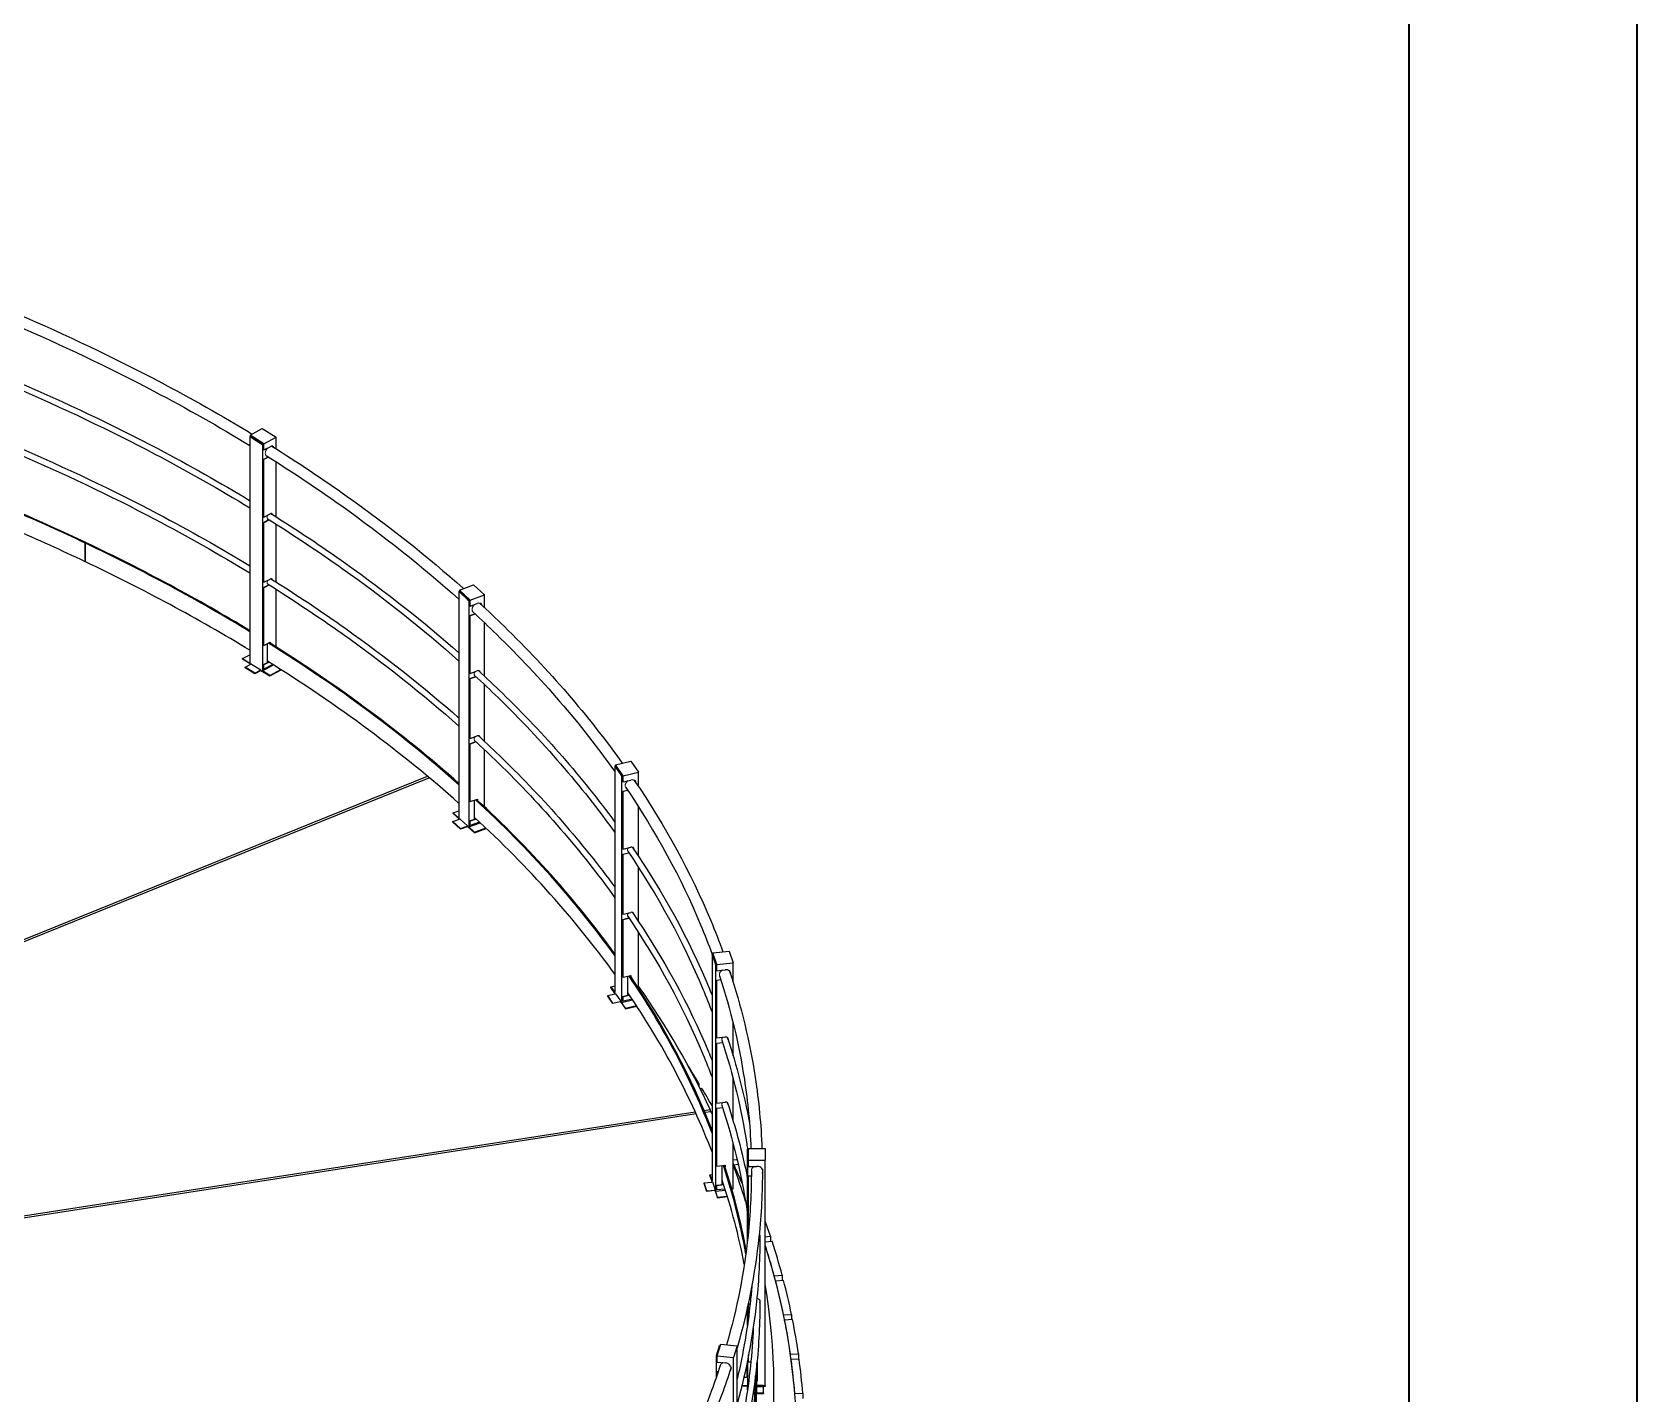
# Model space of a CAD drawing. Header units: millimetres. Extents: x 0 to 89100, y 0 to 63000.
# Drawn here: x 83818 to 89100, y 50511 to 54992 of the extents above; entities that cross this region are included whole.
import ezdxf

# ---------------------------------------------------------------- set-up
doc = ezdxf.new("R2010")
doc.units = ezdxf.units.MM
doc.header["$LTSCALE"] = 150
doc.layers.get('0').update_dxf_attribs({"lineweight": 18})
for name, color, linetype, lineweight in [('Border', 7, 'Continuous', 35), ('Visible', 7, 'Continuous', 25), ('Visible Narrow', 7, 'Continuous', 18)]:
    doc.layers.add(name, color=color, linetype=linetype, lineweight=lineweight)

# ---------------------------------------------------------------- blocks, each defined once
blk = doc.blocks.new('Borders Bigadan Border')
at = {"layer": 'Border'}
for p, q in [((594, 420), (594, 0)), ((589, 5), (589, 415))]:
    blk.add_line(p, q, dxfattribs=at)

msp = doc.modelspace()

# ---------------------------------------------------------------- linework, layer by layer
at = {"layer": 'Visible'}
for p, q in [((84534.99, 53665.65), (84575.04, 53687.2)), ((84575.04, 53687.2), (84621.06, 53658.68)), ((84537.54, 53662.23), (84534.8, 53660.75)), ((84534.8, 53660.75), (84534.8, 52915.49)), ((84539.4, 53657.9), (84534.8, 53660.75)), ((84581, 53637.14), (84534.99, 53665.65)), ((84534.99, 53665.65), (84534.99, 53660.85)), ((84536.52, 53662.86), (84536.52, 53661.68)), ((84579.47, 53636.25), (84536.52, 53662.86)), ((84539.08, 53661.28), (84537.98, 53660.69)), ((84541.05, 53658.79), (84537.98, 53660.69)), ((84539.4, 53657.9), (84571.1, 53638.26)), ((84572.75, 53639.14), (84541.05, 53658.79)), ((84554.75, 53650.29), (84555.46, 53651.13)), ((84571.1, 53638.26), (84575.7, 53635.41)), ((84572.75, 53639.14), (84575.81, 53637.24)), ((84578.44, 53636.88), (84575.7, 53635.41)), ((84575.7, 53635.41), (84575.7, 52890.15)), ((84576.91, 53637.83), (84575.81, 53637.24)), ((84579.47, 53617.88), (84579.47, 53636.25)), ((84579.47, 53617.88), (84581, 53616.93)), ((84581, 53637.14), (84621.06, 53658.68)), ((84581, 53616.93), (84581, 53637.14)), ((84581, 53616.93), (84601.03, 53627.7)), ((84621.06, 53620.51), (84621.06, 53658.68)), ((84579.47, 53586.03), (84594.75, 53594.26)), ((84581, 53585.08), (84579.47, 53586.03)), ((84579.47, 53396.81), (84579.47, 53586.03)), ((84596.27, 53593.3), (84581, 53585.08)), ((84581, 53395.86), (84581, 53585.08)), ((84621.06, 53396.69), (84621.06, 53577.64)), ((84581, 53395.86), (84601.03, 53406.64)), ((84579.47, 53396.81), (84581, 53395.86)), ((84579.47, 53378.44), (84597.1, 53387.93)), ((84581, 53377.49), (84579.47, 53378.44)), ((84579.47, 53182.48), (84579.47, 53378.44)), ((84598.62, 53386.97), (84581, 53377.49)), ((84581, 53181.53), (84581, 53377.49)), ((84621.06, 53182.36), (84621.06, 53372.82)), ((83992.4, 53310.54), (83994.78, 53312.21)), ((83992.4, 53249.31), (83992.4, 53310.54)), ((83993.14, 53310.19), (83995.52, 53311.86)), ((83993.14, 53248.95), (83993.14, 53310.19)), ((83994.78, 53312.21), (83994.78, 53311.34)), ((83993.14, 53249.83), (83992.4, 53249.31)), ((84579.47, 53182.48), (84581, 53181.53)), ((84579.47, 53164.11), (84597.1, 53173.6)), ((84581, 53163.16), (84579.47, 53164.11)), ((84579.47, 52974.89), (84579.47, 53164.11)), ((84581, 53181.53), (84601.03, 53192.31)), ((84598.62, 53172.64), (84581, 53163.16)), ((84581, 52973.94), (84581, 53163.16)), ((84621.06, 52968.64), (84621.06, 53158.49)), ((85226, 53152.24), (85222.83, 53151.08)), ((85222.83, 53151.08), (85222.83, 52405.82)), ((85226.44, 53147.79), (85222.83, 53151.08)), ((85223.99, 53155.9), (85270.26, 53172.8)), ((85260.08, 53122.97), (85223.99, 53155.9)), ((85223.99, 53155.9), (85223.99, 53151.51)), ((85225.2, 53152.97), (85225.2, 53151.94)), ((85258.88, 53122.23), (85225.2, 53152.97)), ((85227.2, 53151.14), (85225.93, 53150.68)), ((85228.34, 53148.48), (85225.93, 53150.68)), ((85226.44, 53147.79), (85251.3, 53125.1)), ((85253.2, 53125.79), (85228.34, 53148.48)), ((85270.26, 53172.8), (85306.35, 53139.87)), ((85251.3, 53125.1), (85254.91, 53121.81)), ((85253.2, 53125.79), (85255.6, 53123.6)), ((85258.08, 53122.96), (85254.91, 53121.81)), ((85254.91, 53121.81), (85254.91, 52376.55)), ((85256.87, 53124.06), (85255.6, 53123.6)), ((85258.88, 53103.86), (85258.88, 53122.23)), ((85258.88, 53103.86), (85260.08, 53102.76)), ((85260.08, 53122.97), (85306.35, 53139.87)), ((85260.08, 53102.76), (85260.08, 53122.97)), ((85260.08, 53102.76), (85283.21, 53111.21)), ((85306.35, 53098.43), (85306.35, 53139.87)), ((85258.88, 53072.02), (85275.16, 53077.96)), ((85260.08, 53070.92), (85258.88, 53072.02)), ((85258.88, 52882.79), (85258.88, 53072.02)), ((85276.35, 53076.86), (85260.08, 53070.92)), ((85260.08, 52881.7), (85260.08, 53070.92)), ((85268.4, 53084.16), (85268.4, 53084.21)), ((85306.35, 52873.13), (85306.35, 53048.74)), ((84581, 52973.94), (84601.3, 52984.86)), ((84599.77, 52982.04), (84599.77, 52984.03)), ((84601.3, 52984.86), (84601.3, 52981.08)), ((84510.77, 52930.38), (84534.8, 52943.31)), ((84510.77, 52930.38), (84534.8, 52915.49)), ((84510.77, 52928.55), (84510.77, 52930.38)), ((84579.47, 52974.89), (84581, 52973.94)), ((84592.16, 52918.6), (84592.16, 52979.94)), ((84537.81, 52911.79), (84510.77, 52928.55)), ((84519.1, 52901.73), (84537.75, 52911.76)), ((84550.8, 52882.09), (84519.1, 52901.73)), ((84519.1, 52899.89), (84519.1, 52901.73)), ((84550.8, 52880.25), (84519.1, 52899.89)), ((84539.4, 52912.65), (84537.75, 52911.76)), ((84539.4, 52912.65), (84571.1, 52893.01)), ((84550.8, 52882.09), (84569.45, 52892.12)), ((84569.45, 52890.28), (84550.8, 52880.25)), ((84550.8, 52880.25), (84550.8, 52882.09)), ((84569.45, 52892.12), (84571.1, 52893.01)), ((84569.45, 52890.28), (84571.1, 52891.17)), ((84571.1, 52891.17), (84571.1, 52893.01)), ((84571.1, 52891.17), (84571.1, 52891.16)), ((84571.1, 52891.16), (84599.73, 52873.42)), ((84575.7, 52890.15), (84612.2, 52909.79)), ((84599.73, 52875.26), (84575.7, 52890.15)), ((84579.47, 52910.59), (84596.42, 52919.71)), ((84581, 52909.64), (84579.47, 52910.59)), ((84579.47, 52896.5), (84579.47, 52910.59)), ((84579.47, 52896.5), (84581, 52895.55)), ((84597.94, 52918.75), (84581, 52909.64)), ((84610.02, 52911.16), (84581, 52895.55)), ((84581, 52895.55), (84581, 52909.64)), ((84592.16, 52920.38), (84593.87, 52921.3)), ((84595.4, 52920.34), (84592.16, 52918.6)), ((84599.73, 52875.26), (84635.92, 52894.73)), ((84599.73, 52873.42), (84637.48, 52893.73)), ((85258.88, 52882.79), (85260.08, 52881.7)), ((85260.08, 52881.7), (85283.21, 52890.15)), ((84599.73, 52873.42), (84599.73, 52875.26)), ((85258.88, 52864.42), (85278.41, 52871.56)), ((85260.08, 52863.32), (85258.88, 52864.42)), ((85258.88, 52668.46), (85258.88, 52864.42)), ((85279.6, 52870.46), (85260.08, 52863.32)), ((85260.08, 52667.37), (85260.08, 52863.32)), ((85306.35, 52658.8), (85306.35, 52845.45)), ((85258.88, 52668.46), (85260.08, 52667.37)), ((85260.08, 52667.37), (85283.21, 52675.81)), ((85258.88, 52650.09), (85278.41, 52657.23)), ((85260.08, 52648.99), (85258.88, 52650.09)), ((85258.88, 52460.87), (85258.88, 52650.09)), ((85279.6, 52656.12), (85260.08, 52648.99)), ((85260.08, 52459.77), (85260.08, 52648.99)), ((85306.35, 52443.09), (85306.35, 52631.12)), ((85739.2, 52577.53), (85735.71, 52576.73)), ((85735.71, 52576.73), (85735.71, 51831.47)), ((85738.21, 52573.11), (85735.71, 52576.73)), ((85737.82, 52581.38), (85788.7, 52593.05)), ((85762.73, 52545.16), (85737.82, 52581.38)), ((85737.82, 52581.38), (85737.82, 52577.21)), ((85738.21, 52573.11), (85755.37, 52548.16)), ((85740.03, 52576.32), (85738.64, 52576)), ((85740.3, 52573.59), (85738.64, 52576)), ((85738.65, 52578.34), (85738.65, 52577.4)), ((85761.9, 52544.53), (85738.65, 52578.34)), ((85757.46, 52548.64), (85740.3, 52573.59)), ((85788.7, 52593.05), (85813.61, 52556.83)), ((80408.94, 50639.71), (85118.65, 52543.68)), ((85125.48, 52537.99), (80415.82, 50634.03)), ((85755.37, 52548.16), (85757.86, 52544.54)), ((85757.46, 52548.64), (85759.12, 52546.22)), ((85761.34, 52545.34), (85757.86, 52544.54)), ((85757.86, 52544.54), (85757.86, 51799.28)), ((85760.51, 52546.54), (85759.12, 52546.22)), ((85761.9, 52526.16), (85761.9, 52544.53)), ((85761.9, 52526.16), (85762.73, 52524.95)), ((85762.73, 52545.16), (85813.61, 52556.83)), ((85762.73, 52524.95), (85762.73, 52545.16)), ((85762.73, 52524.95), (85788.17, 52530.79)), ((85813.61, 52509.33), (85813.61, 52556.83)), ((85258.88, 52460.87), (85260.08, 52459.77)), ((85260.08, 52459.77), (85283.53, 52468.34)), ((85273.92, 52403.09), (85273.92, 52464.83)), ((85282.33, 52465.47), (85282.33, 52467.9)), ((85283.53, 52468.34), (85283.53, 52464.35)), ((85761.9, 52494.32), (85777.65, 52497.93)), ((85762.73, 52493.11), (85761.9, 52494.32)), ((85761.9, 52305.09), (85761.9, 52494.32)), ((85778.46, 52496.72), (85762.73, 52493.11)), ((85762.73, 52303.89), (85762.73, 52493.11)), ((85202.99, 52393.97), (85224.54, 52401.84)), ((85203.98, 52423.02), (85222.83, 52429.9)), ((85203.98, 52423.02), (85222.83, 52405.82)), ((85203.98, 52421.18), (85203.98, 52423.02)), ((85225, 52402.01), (85203.98, 52421.18)), ((85226.44, 52402.54), (85224.54, 52401.84)), ((85226.44, 52402.54), (85251.3, 52379.85)), ((85258.88, 52396.57), (85278.46, 52403.72)), ((85279.65, 52402.62), (85260.08, 52395.47)), ((85273.92, 52404.63), (85276.47, 52405.56)), ((85277.66, 52404.45), (85273.92, 52403.09)), ((85813.61, 52280.49), (85813.61, 52443.08)), ((85227.85, 52371.28), (85202.99, 52393.97)), ((85202.99, 52392.13), (85202.99, 52393.97)), ((85227.85, 52369.45), (85202.99, 52392.13)), ((85227.85, 52371.28), (85249.4, 52379.15)), ((85249.4, 52377.32), (85227.85, 52369.45)), ((85227.85, 52369.45), (85227.85, 52371.28)), ((85249.4, 52379.15), (85251.3, 52379.85)), ((85249.4, 52377.32), (85251.3, 52378.01)), ((85251.3, 52378.01), (85251.3, 52379.85)), ((85251.3, 52378.01), (85251.3, 52378)), ((85251.3, 52378), (85273.75, 52357.51)), ((85254.91, 52376.55), (85292.82, 52390.39)), ((85273.75, 52359.35), (85254.91, 52376.55)), ((85260.08, 52395.47), (85258.88, 52396.57)), ((85258.88, 52382.48), (85258.88, 52396.57)), ((85258.88, 52382.48), (85260.08, 52381.39)), ((85260.08, 52381.39), (85260.08, 52395.47)), ((85290.54, 52392.51), (85260.08, 52381.39)), ((85273.75, 52359.35), (85311.29, 52373.06)), ((85273.75, 52357.51), (85312.69, 52371.73)), ((85273.75, 52357.51), (85273.75, 52359.35)), ((85761.9, 52305.09), (85762.73, 52303.89)), ((85762.73, 52303.89), (85788.17, 52309.72)), ((85761.9, 52286.72), (85782.1, 52291.35)), ((85762.73, 52285.51), (85761.9, 52286.72)), ((85761.9, 52090.76), (85761.9, 52286.72)), ((85782.91, 52290.14), (85762.73, 52285.51)), ((85762.73, 52089.56), (85762.73, 52285.51)), ((85813.61, 52066.16), (85813.61, 52243.6)), ((85761.9, 52090.76), (85762.73, 52089.56)), ((85762.73, 52089.56), (85788.17, 52095.39)), ((85761.9, 52072.39), (85782.1, 52077.02)), ((85762.73, 52071.18), (85761.9, 52072.39)), ((85761.9, 51883.17), (85761.9, 52072.39)), ((85782.91, 52075.81), (85762.73, 52071.18)), ((85762.73, 51881.96), (85762.73, 52071.18)), ((85813.61, 51845.71), (85813.61, 52029.27)), ((86059.44, 51957.94), (86055.76, 51957.52)), ((86055.76, 51957.52), (86055.76, 51212.27)), ((86057.04, 51953.7), (86055.76, 51957.52)), ((86057.04, 51953.7), (86065.92, 51927.35)), ((86059.87, 51956.66), (86058.39, 51956.5)), ((86059.25, 51953.95), (86058.39, 51956.5)), ((86058.72, 51961.9), (86112.47, 51967.93)), ((86071.6, 51923.64), (86058.72, 51961.9)), ((86058.72, 51961.9), (86058.72, 51957.86)), ((86059.15, 51958.79), (86059.15, 51957.91)), ((86071.17, 51923.08), (86059.15, 51958.79)), ((86068.13, 51927.59), (86059.25, 51953.95)), ((86065.92, 51927.35), (86067.21, 51923.52)), ((86068.13, 51927.59), (86068.99, 51925.04)), ((86070.46, 51925.21), (86068.99, 51925.04)), ((86071.6, 51923.64), (86125.35, 51929.68)), ((86112.47, 51967.93), (86125.35, 51929.68)), ((86125.35, 51865.57), (86125.35, 51929.68)), ((85761.9, 51883.17), (85762.73, 51881.96)), ((85762.73, 51881.96), (85788.52, 51887.87)), ((85778.77, 51823.67), (85778.77, 51885.64)), ((85787.44, 51885.07), (85787.44, 51887.63)), ((85787.69, 51884.7), (85787.69, 51887.68)), ((85788.52, 51887.87), (85788.52, 51883.47)), ((86070.89, 51923.93), (86067.21, 51923.52)), ((86067.21, 51923.52), (86067.21, 51178.26)), ((86071.17, 51904.71), (86071.17, 51923.08)), ((86071.17, 51904.71), (86071.6, 51903.44)), ((86071.17, 51872.87), (86084.57, 51874.37)), ((86071.6, 51871.59), (86071.17, 51872.87)), ((86071.17, 51683.65), (86071.17, 51872.87)), ((86071.6, 51903.44), (86071.6, 51923.64)), ((86071.6, 51903.44), (86098.47, 51906.45)), ((86084.98, 51873.09), (86071.6, 51871.59)), ((85712.41, 51821.95), (85736.11, 51827.38)), ((85729.58, 51796.99), (85712.41, 51821.95)), ((85712.41, 51820.11), (85712.41, 51821.95)), ((85729.58, 51795.16), (85712.41, 51820.11)), ((85722.7, 51850.39), (85735.71, 51853.37)), ((85722.7, 51850.39), (85735.71, 51831.47)), ((85722.7, 51848.55), (85722.7, 51850.39)), ((85737.11, 51827.61), (85722.7, 51848.55)), ((85738.21, 51827.86), (85736.11, 51827.38)), ((85738.21, 51827.86), (85755.37, 51802.91)), ((85761.9, 51818.87), (85783.43, 51823.81)), ((85784.25, 51822.6), (85762.73, 51817.66)), ((85778.77, 51825.07), (85782.06, 51825.82)), ((85782.88, 51824.61), (85778.77, 51823.67)), ((86071.6, 51682.37), (86071.6, 51871.59)), ((85729.58, 51796.99), (85753.28, 51802.43)), ((85753.28, 51800.59), (85729.58, 51795.16)), ((85729.58, 51795.16), (85729.58, 51796.99)), ((85753.28, 51802.43), (85755.37, 51802.91)), ((85753.28, 51800.59), (85755.37, 51801.07)), ((85755.37, 51801.07), (85755.37, 51802.91)), ((85755.37, 51801.07), (85755.37, 51801.06)), ((85755.37, 51801.06), (85770.87, 51778.53)), ((85757.86, 51799.28), (85794.31, 51807.64)), ((85770.87, 51780.36), (85757.86, 51799.28)), ((85762.73, 51817.66), (85761.9, 51818.87)), ((85761.9, 51804.78), (85761.9, 51818.87)), ((85761.9, 51804.78), (85762.73, 51803.58)), ((85762.73, 51803.58), (85762.73, 51817.66)), ((85792.46, 51810.39), (85762.73, 51803.58)), ((85770.87, 51780.36), (85806.89, 51788.62)), ((85770.87, 51778.53), (85807.93, 51787.03)), ((85770.87, 51778.53), (85770.87, 51780.36)), ((86125.35, 51623.68), (86125.35, 51730.65)), ((86071.17, 51683.65), (86071.6, 51682.37)), ((86071.17, 51665.27), (86090.62, 51667.46)), ((86071.6, 51664), (86071.17, 51665.27)), ((86071.17, 51469.31), (86071.17, 51665.27)), ((86071.6, 51682.37), (86098.47, 51685.39)), ((86091.03, 51666.18), (86071.6, 51664)), ((86071.6, 51468.04), (86071.6, 51664)), ((86107.72, 51680.09), (86107.72, 51682.26)), ((86007.9, 51531.84), (86012.76, 51532.81)), ((86012.76, 51532.81), (86012.76, 51522.33)), ((86022.59, 51516.45), (86016.36, 51515.2)), ((86125.35, 51409.35), (86125.35, 51548.87)), ((86071.17, 51469.31), (86071.6, 51468.04)), ((86071.17, 51450.94), (86090.62, 51453.13)), ((86071.6, 51449.67), (86071.17, 51450.94)), ((86071.17, 51261.72), (86071.17, 51450.94)), ((86071.6, 51468.04), (86098.47, 51471.06)), ((86091.03, 51451.85), (86071.6, 51449.67)), ((86071.6, 51260.45), (86071.6, 51449.67)), ((86107.72, 51465.76), (86107.72, 51467.93)), ((80458.36, 50581.36), (86000.64, 51438.75)), ((86003.67, 51432.05), (80461.47, 50574.67)), ((86029.45, 51443.21), (86049.74, 51446.35)), ((86052.85, 51439.66), (86032.29, 51436.48)), ((86049.74, 51446.35), (86049.74, 51439.18)), ((86125.35, 51188.09), (86125.35, 51334.54)), ((86175.66, 51314.84), (86171.91, 51314.82)), ((86171.91, 51314.82), (86171.91, 51011.86)), ((86171.95, 51310.93), (86171.91, 51314.82)), ((86171.95, 51310.93), (86172.23, 51284.08)), ((86175.68, 51313.54), (86174.18, 51313.53)), ((86174.2, 51310.94), (86174.18, 51313.53)), ((86174.48, 51284.09), (86174.2, 51310.94)), ((86175.64, 51318.84), (86230.39, 51319.03)), ((86176.04, 51279.87), (86175.64, 51318.84)), ((86175.64, 51318.84), (86175.64, 51314.84)), ((86175.65, 51315.7), (86175.65, 51314.84)), ((86176.03, 51279.33), (86175.65, 51315.7)), ((86230.39, 51319.03), (86230.79, 51280.06)), ((86071.17, 51261.72), (86071.6, 51260.45)), ((86071.6, 51260.45), (86098.84, 51263.5)), ((86089.29, 51200.34), (86089.29, 51262.43)), ((86098.41, 51259.12), (86098.41, 51263.45)), ((86098.84, 51263.5), (86098.84, 51257.81)), ((86125.35, 51280.71), (86138.25, 51282.7)), ((86142.25, 51265.39), (86128.49, 51263.27)), ((86172.23, 51284.08), (86172.27, 51280.18)), ((86176.02, 51280.2), (86172.27, 51280.18)), ((86172.27, 51280.18), (86172.27, 51014.99)), ((86174.48, 51284.09), (86174.51, 51281.49)), ((86176.01, 51281.5), (86174.51, 51281.49)), ((86176.03, 51260.96), (86176.03, 51279.33)), ((86176.03, 51260.96), (86176.04, 51259.66)), ((86176.04, 51279.87), (86230.79, 51280.06)), ((86176.04, 51259.66), (86176.04, 51279.87)), ((86176.04, 51259.66), (86203.42, 51259.76)), ((86230.79, 50538.47), (86230.79, 51280.06)), ((86029.8, 51205.39), (86054.84, 51208.2)), ((86038.68, 51179.04), (86029.8, 51205.39)), ((86029.8, 51203.55), (86029.8, 51205.39)), ((86038.68, 51177.2), (86029.8, 51203.55)), ((86049.03, 51232.24), (86055.76, 51233)), ((86049.03, 51232.24), (86055.76, 51212.27)), ((86049.03, 51230.41), (86049.03, 51232.24)), ((86056.45, 51208.38), (86049.03, 51230.41)), ((86057.04, 51208.45), (86054.84, 51208.2)), ((86057.04, 51208.45), (86065.92, 51182.09)), ((86071.17, 51197.42), (86093.92, 51199.97)), ((86071.6, 51196.15), (86071.17, 51197.42)), ((86071.17, 51183.34), (86071.17, 51197.42)), ((86094.33, 51198.7), (86071.6, 51196.15)), ((86071.6, 51182.06), (86071.6, 51196.15)), ((86089.29, 51212.87), (86089.64, 51212.91)), ((86089.29, 51201.66), (86093.22, 51202.1)), ((86093.64, 51200.82), (86089.29, 51200.34)), ((86120.42, 51187.54), (86125.35, 51188.09)), ((86121.85, 51184.32), (86120.75, 51187.58)), ((86121.85, 51187.7), (86121.85, 51184.32)), ((86124.06, 51187.95), (86124.06, 51184.57)), ((86176.03, 51229.12), (86185.17, 51229.15)), ((86176.04, 51227.82), (86176.03, 51229.12)), ((86176.03, 51050.82), (86176.03, 51229.12)), ((86185.16, 51227.85), (86176.04, 51227.82)), ((86176.04, 51050.96), (86176.04, 51227.82)), ((86038.68, 51179.04), (86063.71, 51181.85)), ((86063.71, 51180.01), (86038.68, 51177.2)), ((86038.68, 51177.2), (86038.68, 51179.04)), ((86063.71, 51181.85), (86065.92, 51182.09)), ((86063.71, 51180.01), (86065.92, 51180.26)), ((86065.92, 51180.26), (86065.92, 51182.09)), ((86065.92, 51180.26), (86065.92, 51180.25)), ((86065.92, 51180.25), (86073.93, 51156.45)), ((86067.21, 51178.26), (86099.74, 51181.91)), ((86073.93, 51158.28), (86067.21, 51178.26)), ((86071.17, 51183.34), (86071.6, 51182.06)), ((86098.73, 51185.11), (86071.6, 51182.06)), ((86073.93, 51158.28), (86106.01, 51161.88)), ((86073.93, 51156.45), (86106.55, 51160.11)), ((86073.93, 51156.45), (86073.93, 51158.28)), ((86124.06, 51184.57), (86121.85, 51184.32)), ((86230.79, 51028.21), (86247.81, 51030.09)), ((86247.81, 51030.09), (86247.81, 51012.45)), ((86253.43, 51013.07), (86230.79, 51010.58)), ((86260.67, 50899.44), (86286.62, 50901.74)), ((86291.17, 50884.62), (86265.22, 50882.32)), ((86286.62, 50901.74), (86286.62, 50884.22)), ((86178.36, 50824.27), (86182.89, 50824.29)), ((86203.17, 50824.36), (86203.42, 50824.36)), ((86171.91, 50794.18), (86171.91, 50735.66)), ((86172.27, 50795.8), (86172.27, 50738.12)), ((86176.03, 50807.19), (86181.08, 50807.21)), ((86176.04, 50805.89), (86176.03, 50807.19)), ((86176.03, 50765.36), (86176.03, 50807.19)), ((86180.94, 50805.91), (86176.04, 50805.89)), ((86176.04, 50765.46), (86176.04, 50805.89)), ((86291.26, 50770.91), (86317.34, 50772.67)), ((86317.34, 50772.67), (86317.34, 50755.23)), ((86320.81, 50755.46), (86294.73, 50753.71)), ((86078.97, 50666.98), (86070.64, 50640.56)), ((86072.45, 50636.05), (86084.54, 50674.39)), ((86072.85, 50640.33), (86081.18, 50666.74)), ((86078.97, 50666.98), (86080.17, 50670.81)), ((86083.3, 50670.48), (86080.17, 50670.81)), ((86081.18, 50666.74), (86081.98, 50669.3)), ((86082.9, 50669.2), (86081.98, 50669.3)), ((86081.98, 50666.3), (86081.98, 50669.3)), ((86084.54, 50674.39), (86138.4, 50668.73)), ((86138.4, 50668.73), (86126.31, 50630.39)), ((86138.4, 49927.15), (86138.4, 50668.73)), ((86070.64, 50640.56), (86069.43, 50636.73)), ((86072.56, 50636.4), (86069.43, 50636.73)), ((86069.43, 50636.73), (86069.43, 50565.01)), ((86072.85, 50640.33), (86072.05, 50637.77)), ((86072.96, 50637.68), (86072.05, 50637.77)), ((86072.45, 50636.05), (86126.31, 50630.39)), ((86072.45, 50615.84), (86072.45, 50636.05)), ((86072.45, 50615.84), (86099.38, 50613.01)), ((86126.31, 49888.8), (86126.31, 50630.39)), ((86171.91, 50618.44), (86171.91, 50569.57)), ((86172.27, 50620.21), (86172.27, 50534.93)), ((86176.03, 50617.97), (86176.03, 50639.23)), ((86176.03, 50617.97), (86176.04, 50616.67)), ((86176.04, 50616.67), (86176.04, 50639.3)), ((86176.04, 50616.67), (86183.56, 50616.7)), ((86202.95, 50551.05), (86202.95, 50607.81)), ((86203.39, 50591.44), (86203.39, 50612.18)), ((86203.4, 50612.32), (86203.4, 50590.14)), ((86203.78, 50553.77), (86203.78, 50616.14)), ((86203.79, 50616.28), (86203.79, 50552.47)), ((86313.75, 50641.83), (86339.91, 50643.03)), ((86342.3, 50625.77), (86316.13, 50624.56)), ((86339.91, 50643.03), (86339.91, 50625.66)), ((86072.45, 50584), (86072.85, 50585.27)), ((86072.45, 50573.81), (86072.45, 50584)), ((86075.77, 50583.65), (86072.45, 50584)), ((86072.85, 50585.27), (86076.2, 50584.92)), ((86160.47, 50565.64), (86169.7, 50565.67)), ((86171.95, 50565.68), (86169.7, 50565.67)), ((86171.7, 50589.92), (86171.91, 50589.92)), ((86171.7, 50589.92), (86171.91, 50569.57)), ((86171.7, 50588.08), (86171.7, 50589.92)), ((86171.93, 50565.68), (86171.7, 50588.08)), ((86171.95, 50565.68), (86172.23, 50538.83)), ((86176.03, 50553.67), (86176.37, 50553.67)), ((86176.04, 50552.37), (86176.03, 50553.67)), ((86176.03, 50551.03), (86176.03, 50553.67)), ((86176.21, 50552.37), (86176.04, 50552.37)), ((86176.04, 50551.13), (86176.04, 50552.37)), ((86198.31, 50552.45), (86196.56, 50552.44)), ((86196.73, 50553.74), (86198.35, 50553.75)), ((86198.37, 50554.61), (86196.84, 50554.61)), ((86197, 50555.91), (86198.41, 50555.91)), ((86198.33, 50566.52), (86198.68, 50566.52)), ((86202.95, 50591.44), (86203.39, 50591.44)), ((86203.4, 50590.14), (86202.95, 50590.14)), ((86202.95, 50589.27), (86203.78, 50589.27)), ((86203.78, 50587.97), (86202.95, 50587.97)), ((86202.95, 50566.54), (86203.78, 50566.54)), ((86202.95, 50555.93), (86203.78, 50555.93)), ((86203.78, 50554.63), (86202.95, 50554.63)), ((86202.95, 50553.76), (86203.78, 50553.77)), ((86203.79, 50552.47), (86202.95, 50552.46)), ((86203.4, 50590.14), (86203.39, 50591.44)), ((86203.79, 50552.47), (86203.78, 50553.77)), ((86169.98, 50536.99), (86153.66, 50536.93)), ((86154.11, 50538.77), (86169.98, 50538.82)), ((86169.98, 50538.82), (86172.23, 50538.83)), ((86169.98, 50536.99), (86172.23, 50536.99)), ((86172.23, 50536.99), (86172.23, 50538.83)), ((86172.23, 50536.99), (86172.36, 50524.41)), ((86172.23, 50536.99), (86172.23, 50536.99)), ((86172.27, 50534.93), (86173.85, 50534.93)), ((86172.38, 50524.54), (86172.27, 50534.93)), ((86191.05, 50512.8), (86196.75, 50512.82)), ((86191.32, 50514.64), (86196.84, 50514.66)), ((86194.23, 50535), (86197.72, 50535.01)), ((86197.84, 50538.36), (86194.69, 50538.35)), ((86202.59, 50512.84), (86224.98, 50512.92)), ((86202.62, 50514.68), (86224.98, 50514.76)), ((86202.89, 50535.03), (86224.77, 50535.11)), ((86224.04, 50538.45), (86202.91, 50538.38)), ((86224.04, 50538.45), (86230.79, 50538.47)), ((86224.77, 50538.45), (86224.77, 50535.11)), ((86224.8, 50532.51), (86224.77, 50535.11)), ((86224.98, 50514.76), (86224.8, 50532.51)), ((86224.98, 50514.76), (86224.98, 50512.92)), ((86228.5, 50535.02), (86228.47, 50538.47)), ((86228.5, 50538.47), (86228.5, 50535.02)), ((86230.75, 50535.02), (86228.5, 50535.02)), ((86230.75, 50538.47), (86230.75, 50535.02)), ((86259.57, 50348.97), (86259.57, 50529.62)), ((86328.1, 50512.35), (86354.33, 50513.01)), ((86354.33, 50513.01), (86354.33, 50495.67))]:
    msp.add_line(p, q, dxfattribs=at)
for centre, major_axis, ratio, start_param, end_param in [((84599.57, 53613.95), (10.27, 16.58), 0.5973751, 1.4232422, 1.9015916), ((84601.03, 53611.78), (10.27, 16.58), 0.5973751, 5.8911637, 7.0868756), ((84599.5, 53612.73), (10.27, 16.58), 0.5973751, 5.8925497, 6.2056571), ((84599.57, 53613.95), (-10.27, -16.58), 0.5973751, 5.9889744, 6.4409783), ((84598.04, 53614.91), (-10.27, -16.58), 0.5973751, 0.0775282, 0.1605304), ((80147.07, 50612.29), (-6052.12, 0), 0.5773503, 4.0239046, 4.0726455), ((80147.07, 50612.29), (-6055.87, 0), 0.5773503, 4.0239046, 4.0726487), ((84601.03, 53397.45), (5.93, 9.56), 0.5973751, 5.8079688, 7.0868756), ((84599.5, 53398.4), (5.93, 9.56), 0.5973751, 5.8098839, 6.1485311), ((80147.07, 50551.05), (-6052.12, 0), 0.5773503, 4.0239046, 4.0732859), ((84599.57, 53399.62), (5.93, 9.56), 0.5973751, 1.6296653, 1.6828513), ((84599.57, 53399.62), (-5.93, -9.56), 0.5973751, 6.212328, 6.3485646), ((80147.07, 50612.29), (-6052.12, 0), 0.5773503, 3.9013706, 4.0237458), ((80147.07, 50612.29), (-6055.87, 0), 0.5773503, 3.9020222, 4.0237458), ((80147.07, 50551.05), (-6052.12, 0), 0.5773503, 3.9013706, 4.0237458), ((84601.03, 53183.12), (5.93, 9.56), 0.5973751, 5.8079688, 7.0868756), ((84599.5, 53184.07), (5.93, 9.56), 0.5973751, 5.8098839, 6.1485311), ((84599.57, 53185.29), (5.93, 9.56), 0.5973751, 1.6296653, 1.6828513), ((84599.57, 53185.29), (-5.93, -9.56), 0.5973751, 6.212328, 6.3485646), ((85251.6, 53125.76), (13.15, 14.4), 0.6900158, 1.4527229, 1.5143264), ((85282.48, 53097.58), (13.15, 14.4), 0.6900158, 1.4986088, 2.021326), ((85283.21, 53095.29), (13.15, 14.4), 0.6900158, 5.8887198, 7.2066101), ((85282.01, 53096.39), (13.15, 14.4), 0.6900158, 5.8903159, 6.2226318), ((85282.48, 53097.58), (-13.15, -14.4), 0.6900158, 6.1087089, 6.393763), ((85281.27, 53098.68), (-13.15, -14.4), 0.6900158, 0.0605535, 0.1147699), ((80147.07, 50612.29), (-6052.12, 0), 0.5773503, 3.7175467, 3.8867404), ((80147.07, 50612.29), (-6055.87, 0), 0.5773503, 3.7184995, 3.8867435), ((80147.07, 50551.05), (-6052.12, 0), 0.5773503, 3.7175467, 3.8875076), ((85282.48, 52883.25), (7.58, 8.31), 0.6900158, 1.6888422, 1.8025858), ((85283.21, 52880.96), (7.58, 8.31), 0.6900158, 5.8051419, 7.2066101), ((85282.01, 52882.06), (7.58, 8.31), 0.6900158, 5.8073226, 6.1780967), ((85282.48, 52668.92), (7.58, 8.31), 0.6900158, 1.6888422, 1.8025858), ((85283.21, 52666.63), (7.58, 8.31), 0.6900158, 5.8051419, 7.2066101), ((85282.01, 52667.73), (7.58, 8.31), 0.6900158, 5.8073226, 6.1780967), ((85766.87, 52548.18), (16.07, 11.05), 0.7588467, 1.8923655, 1.9651895), ((85788.18, 52517.2), (16.07, 11.05), 0.7588467, 1.637497, 2.1876269), ((85788.17, 52514.86), (16.07, 11.05), 0.7588467, 5.8857834, 7.372911), ((85787.34, 52516.07), (16.07, 11.05), 0.7588467, 5.8876237, 6.2336515), ((80147.07, 50612.29), (-6052.12, 0), 0.5773503, 3.5354967, 3.7008132), ((80147.07, 50612.29), (-6055.87, 0), 0.5773503, 3.5369839, 3.7008162), ((80147.07, 50551.05), (-6052.12, 0), 0.5773503, 3.5354967, 3.7018563), ((85788.18, 52302.87), (9.27, 6.38), 0.7588467, 1.8178989, 1.9688866), ((85788.17, 52300.53), (9.27, 6.38), 0.7588467, 5.8017922, 7.372911), ((85787.34, 52301.74), (9.27, 6.38), 0.7588467, 5.8042794, 6.197256), ((85788.18, 52088.53), (9.27, 6.38), 0.7588467, 1.8178989, 1.9688866), ((85788.17, 52086.2), (9.27, 6.38), 0.7588467, 5.8017922, 7.372911), ((85787.34, 52087.41), (9.27, 6.38), 0.7588467, 5.8042794, 6.197256), ((80147.07, 50529.62), (-6112.5, 0), 0.5773503, 3.5586204, 3.5589402), ((80147.07, 50612.29), (6052.12, 0), 0.5773503, 0.2181535, 0.3732678), ((80147.07, 50612.29), (6055.87, 0), 0.5773503, 0.2209295, 0.3732708), ((86099.23, 51892.82), (18.48, 6.22), 0.8014926, 1.8398414, 2.4051083), ((86098.47, 51890.53), (18.48, 6.22), 0.8014926, 5.8830307, 7.5903924), ((86098.05, 51891.81), (18.48, 6.22), 0.8014926, 5.8850914, 6.240127), ((80147.07, 50551.05), (6052.12, 0), 0.5773503, 0.2181535, 0.3749333), ((80147.07, 50529.62), (6112.5, 0), 0.5773503, 0.262781, 0.3843534), ((86099.23, 51678.49), (10.66, 3.59), 0.8014926, 2.0148667, 2.1863681), ((86098.47, 51676.2), (10.66, 3.59), 0.8014926, 5.7986971, 7.5903924), ((86098.05, 51677.48), (10.66, 3.59), 0.8014926, 5.8014587, 6.2085045), ((80147.07, 50348.97), (6213.75, 0), 0.5773503, 0.3362937, 0.3534456), ((80147.07, 50348.97), (6213.75, 0), 0.5773503, 0.3146513, 0.3314657), ((86099.23, 51464.16), (10.66, 3.59), 0.8014926, 2.0148667, 2.1863681), ((86098.47, 51461.87), (10.66, 3.59), 0.8014926, 5.7986971, 7.5903924), ((86098.05, 51463.15), (10.66, 3.59), 0.8014926, 5.8014587, 6.2085045), ((80147.07, 50529.62), (6112.5, 0), 0.5773503, 0.258965, 0.2608178), ((80147.07, 50348.97), (6213.75, 0), 0.5773503, 0.2738064, 0.2761813), ((80147.07, 50612.29), (6052.12, 0), 0.5773503, 0.1032523, 0.187287), ((80147.07, 50612.29), (6055.87, 0), 0.5773503, 0.1066333, 0.1872899), ((80147.07, 50348.97), (6187.5, 0), 0.5773503, 0.2410941, 0.2607946), ((80147.07, 50529.62), (6112.5, 0), 0.5773503, 0.175399, 0.2099543), ((80147.07, 50348.97), (6187.5, 0), 0.5773503, 0.2410941, 0.2588175), ((86204.9, 51246), (19.5, 0.2), 0.816482, 2.0899489, 2.6602455), ((86203.42, 51243.83), (19.5, 0.2), 0.816482, 5.8818175, 7.8455295), ((86203.4, 51245.13), (19.5, 0.2), 0.816482, 5.8839704, 6.2423772), ((80147.07, 50551.05), (6052.12, 0), 0.5773503, 0.110941, 0.1908679), ((80147.07, 50348.97), (6213.75, 0), 0.5773503, 0.2472147, 0.2480848), ((86203.42, 51029.5), (11.25, 0.12), 0.816482, 5.7973471, 7.1059397), ((86203.4, 51030.8), (11.25, 0.12), 0.816482, 5.8002231, 6.2124118), ((80147.07, 50348.97), (6213.75, 0), 0.5773503, 0.1910177, 0.2049384), ((80147.07, 50348.97), (-6187.5, 0), 0.5773503, 6.0985564, 9.6081897), ((80147.07, 50348.97), (6187.5, 0), 0.5773503, 0.154709, 0.1834118), ((80147.07, 50348.97), (6213.75, 0), 0.5773503, 0.1546987, 0.1861897), ((80147.07, 50529.62), (6112.5, 0), 0.5773503, 6.1969004, 6.3802667), ((80147.07, 50348.97), (6187.5, 0), 0.5773503, 0.11839, 0.1498605), ((80147.07, 50348.97), (6213.75, 0), 0.5773503, 0.1183797, 0.1498707), ((86203.42, 50815.17), (11.25, 0.12), 0.816482, 5.7973471, 7.8455295), ((86203.4, 50816.47), (11.25, 0.12), 0.816482, 5.8002231, 6.2124118), ((80147.07, 50348.97), (6187.5, 0), 0.5773503, 0.082071, 0.1135415), ((80147.07, 50348.97), (6213.75, 0), 0.5773503, 0.0820607, 0.1135517), ((86101.53, 50599.06), (-18.6, 5.86), 0.8032977, 5.4924503, 6.0583305), ((86099.38, 50597.09), (18.6, -5.86), 0.8032977, 5.8829886, 8.1020219), ((80147.07, 50612.29), (6055.87, 0), 0.5773503, 6.1740993, 6.281889), ((80147.07, 50348.97), (6187.5, 0), 0.5773503, 0.045752, 0.0772225), ((80147.07, 50348.97), (6213.75, 0), 0.5773503, 0.0457418, 0.0772327), ((86099.78, 50598.37), (18.6, -5.86), 0.8032977, 5.8850459, 6.2403983), ((80147.07, 50612.29), (6052.12, 0), 0.5773503, 6.1740993, 6.2710985), ((80147.07, 50551.05), (6055.87, 0), 0.5773503, 6.1740993, 6.2831853)]:
    msp.add_ellipse(centre, major_axis=major_axis, ratio=ratio, start_param=start_param, end_param=end_param, dxfattribs=at)
for points, knots in [([(83768.95, 54064.53), (83930.51, 53995.14), (84086.1, 53921.1), (84340.78, 53787.1), (84443.19, 53729.26), (84541.94, 53669.39)], [4.53860163, 4.53860163, 4.53860163, 4.53860163, 4.63808557, 4.63808557, 4.70878517, 4.70878517, 4.70878517, 4.70878517]), ([(83753.89, 54031.57), (83914.88, 53962.45), (84069.88, 53888.71), (84327.45, 53753.18), (84433.11, 53693.33), (84534.8, 53631.34)], [4.53844336, 4.53844336, 4.53844336, 4.53844336, 4.63808557, 4.63808557, 4.7115838, 4.7115838, 4.7115838, 4.7115838]), ([(83766.81, 53842.38), (83927.82, 53773.2), (84082.88, 53699.4), (84335.84, 53566.3), (84437.11, 53509.14), (84534.8, 53450.01)], [4.5388137, 4.5388137, 4.5388137, 4.5388137, 4.63808557, 4.63808557, 4.70807212, 4.70807212, 4.70807212, 4.70807212]), ([(83757.93, 53824.24), (83918.79, 53755.15), (84073.69, 53681.44), (84329.83, 53546.66), (84434.24, 53487.58), (84534.8, 53426.41)], [4.53862352, 4.53862352, 4.53862352, 4.53862352, 4.63808557, 4.63808557, 4.71057946, 4.71057946, 4.71057946, 4.71057946]), ([(83766.81, 53628.05), (83927.82, 53558.87), (84082.88, 53485.07), (84335.84, 53351.97), (84437.11, 53294.81), (84534.8, 53235.68)], [4.5388137, 4.5388137, 4.5388137, 4.5388137, 4.63808557, 4.63808557, 4.70807212, 4.70807212, 4.70807212, 4.70807212]), ([(84606.82, 53629.45), (84692.41, 53575.91), (84775.12, 53520.83), (84991.63, 53367.24), (85119.49, 53265.92), (85237.67, 53160.9)], [4.72439372, 4.72439372, 4.72439372, 4.72439372, 4.78669239, 4.78669239, 4.89366543, 4.89366543, 4.89366543, 4.89366543]), ([(83757.93, 53609.91), (83918.79, 53540.82), (84073.69, 53467.11), (84329.83, 53332.33), (84434.24, 53273.25), (84534.8, 53212.08)], [4.53862352, 4.53862352, 4.53862352, 4.53862352, 4.63808557, 4.63808557, 4.71057946, 4.71057946, 4.71057946, 4.71057946]), ([(84587.83, 53598.6), (84672.76, 53545.47), (84754.82, 53490.82), (84973.22, 53335.88), (85103.15, 53232.62), (85222.83, 53125.6)], [4.72444733, 4.72444733, 4.72444733, 4.72444733, 4.78669239, 4.78669239, 4.89647989, 4.89647989, 4.89647989, 4.89647989]), ([(84603.73, 53407.58), (84688.78, 53354.36), (84770.98, 53299.6), (84983.1, 53149.12), (85107.54, 53050.8), (85222.83, 52948.99)], [4.72467816, 4.72467816, 4.72467816, 4.72467816, 4.78669239, 4.78669239, 4.89079724, 4.89079724, 4.89079724, 4.89079724]), ([(84593.09, 53390.44), (84677.8, 53337.43), (84759.65, 53282.9), (84976.03, 53129.4), (85104.39, 53027.55), (85222.83, 52922.02)], [4.72469355, 4.72469355, 4.72469355, 4.72469355, 4.78669239, 4.78669239, 4.8948496, 4.8948496, 4.8948496, 4.8948496]), ([(84603.73, 53193.25), (84688.78, 53140.03), (84770.98, 53085.27), (84983.1, 52934.79), (85107.54, 52836.47), (85222.83, 52734.66)], [4.72467816, 4.72467816, 4.72467816, 4.72467816, 4.78669239, 4.78669239, 4.89079724, 4.89079724, 4.89079724, 4.89079724]), ([(84593.09, 53176.11), (84677.8, 53123.1), (84759.65, 53068.57), (84976.03, 52915.07), (85104.39, 52813.22), (85222.83, 52707.69)], [4.72469355, 4.72469355, 4.72469355, 4.72469355, 4.78669239, 4.78669239, 4.8948496, 4.8948496, 4.8948496, 4.8948496]), ([(85291.65, 53112.05), (85318.71, 53087.11), (85345.24, 53061.97), (85519.2, 52892.31), (85649.34, 52741.78), (85760.28, 52586.53)], [4.91016333, 4.91016333, 4.91016333, 4.91016333, 4.9352992, 4.9352992, 5.07851176, 5.07851176, 5.07851176, 5.07851176]), ([(85268.25, 53084.35), (85294.67, 53059.99), (85320.56, 53035.43), (85494.69, 52865.62), (85625.06, 52714.37), (85735.71, 52558.58)], [4.91052235, 4.91052235, 4.91052235, 4.91052235, 4.9352992, 4.9352992, 5.08065452, 5.08065452, 5.08065452, 5.08065452]), ([(85287.38, 52890.74), (85313.99, 52866.2), (85340.06, 52841.47), (85505.33, 52680.3), (85629.08, 52538.52), (85735.71, 52392.5)], [4.91052654, 4.91052654, 4.91052654, 4.91052654, 4.9352992, 4.9352992, 5.07080108, 5.07080108, 5.07080108, 5.07080108]), ([(85274.33, 52875.33), (85300.58, 52851.11), (85326.31, 52826.7), (85497.69, 52659.57), (85626.18, 52511.05), (85735.71, 52358.07)], [4.91072083, 4.91072083, 4.91072083, 4.91072083, 4.9352992, 4.9352992, 5.07780735, 5.07780735, 5.07780735, 5.07780735]), ([(85287.38, 52676.41), (85313.99, 52651.87), (85340.06, 52627.14), (85505.33, 52465.97), (85629.08, 52324.19), (85735.71, 52178.17)], [4.91052654, 4.91052654, 4.91052654, 4.91052654, 4.9352992, 4.9352992, 5.07080108, 5.07080108, 5.07080108, 5.07080108]), ([(85274.33, 52661), (85300.58, 52636.78), (85326.31, 52612.37), (85497.69, 52445.24), (85626.18, 52296.72), (85735.71, 52143.74)], [4.91072083, 4.91072083, 4.91072083, 4.91072083, 4.9352992, 4.9352992, 5.07780735, 5.07780735, 5.07780735, 5.07780735]), ([(85771.75, 52506.65), (85871.65, 52359.3), (85954.01, 52208.11), (86031.56, 52022.28), (86044.2, 51989.96), (86056.03, 51957.56)], [4.35285313, 4.35285313, 4.35285313, 4.35285313, 4.48947876, 4.48947876, 4.51812328, 4.51812328, 4.51812328, 4.51812328]), ([(85799.9, 52529.69), (85901.89, 52379.62), (85986.05, 52225.38), (86065.8, 52034.28), (86079.17, 51999.99), (86091.66, 51965.6)], [4.35202581, 4.35202581, 4.35202581, 4.35202581, 4.48947876, 4.48947876, 4.51939469, 4.51939469, 4.51939469, 4.51939469]), ([(85778.38, 52296.85), (85878.56, 52149.07), (85961.19, 51997.4), (86036.09, 51817.91), (86046.17, 51792.51), (86055.76, 51767.05)], [4.35284727, 4.35284727, 4.35284727, 4.35284727, 4.48947876, 4.48947876, 4.51193225, 4.51193225, 4.51193225, 4.51193225]), ([(85794.25, 52309.4), (85895.51, 52160.2), (85979.08, 52006.93), (86048.08, 51841.58), (86051.95, 51832.13), (86055.76, 51822.67)], [4.35246884, 4.35246884, 4.35246884, 4.35246884, 4.48947876, 4.48947876, 4.49777486, 4.49777486, 4.49777486, 4.49777486]), ([(85794.25, 52095.07), (85895.51, 51945.87), (85979.08, 51792.6), (86048.08, 51627.25), (86051.95, 51617.8), (86055.76, 51608.34)], [4.35246884, 4.35246884, 4.35246884, 4.35246884, 4.48947876, 4.48947876, 4.49777486, 4.49777486, 4.49777486, 4.49777486]), ([(85778.38, 52082.52), (85878.56, 51934.74), (85961.19, 51783.07), (86036.09, 51603.58), (86046.17, 51578.18), (86055.76, 51552.72)], [4.35284727, 4.35284727, 4.35284727, 4.35284727, 4.48947876, 4.48947876, 4.51193225, 4.51193225, 4.51193225, 4.51193225]), ([(86080.49, 51886.96), (86117.43, 51774.27), (86144.66, 51660.57), (86173.62, 51470.71), (86180.85, 51394.82), (86183.75, 51318.87)], [4.53888092, 4.53888092, 4.53888092, 4.53888092, 4.63808557, 4.63808557, 4.70385341, 4.70385341, 4.70385341, 4.70385341]), ([(86113.72, 51901.87), (86151.87, 51786.15), (86179.98, 51669.28), (86209.7, 51474.42), (86217.07, 51396.73), (86220, 51318.99)], [4.5378331, 4.5378331, 4.5378331, 4.5378331, 4.63808557, 4.63808557, 4.70421021, 4.70421021, 4.70421021, 4.70421021]), ([(86088.11, 51675.15), (86125.18, 51562.05), (86152.53, 51447.91), (86170.95, 51327.13), (86171.86, 51320.98), (86172.74, 51314.83)], [4.53887455, 4.53887455, 4.53887455, 4.53887455, 4.63808557, 4.63808557, 4.64340871, 4.64340871, 4.64340871, 4.64340871]), ([(86088.11, 51460.82), (86125.18, 51347.71), (86152.53, 51233.58), (86170.66, 51114.7), (86171.29, 51110.45), (86171.91, 51106.19)], [4.53887455, 4.53887455, 4.53887455, 4.53887455, 4.63808557, 4.63808557, 4.64176594, 4.64176594, 4.64176594, 4.64176594]), ([(86185.21, 51245.91), (86185.33, 51174.55), (86181.64, 51103.18), (86161.44, 50911.52), (86137.85, 50791.47), (86103.46, 50672.4)], [4.72490805, 4.72490805, 4.72490805, 4.72490805, 4.78669239, 4.78669239, 4.89112643, 4.89112643, 4.89112643, 4.89112643]), ([(86221.42, 51250.01), (86221.7, 51176.01), (86217.94, 51102), (86197.25, 50905.73), (86173.29, 50783.73), (86138.4, 50662.83)], [4.72376536, 4.72376536, 4.72376536, 4.72376536, 4.78669239, 4.78669239, 4.89098979, 4.89098979, 4.89098979, 4.89098979]), ([(86213.4, 51033.77), (86213.61, 50960.69), (86209.86, 50887.6), (86190.3, 50701.95), (86169, 50589.59), (86138.4, 50478.11)], [4.72430078, 4.72430078, 4.72430078, 4.72430078, 4.78669239, 4.78669239, 4.88309046, 4.88309046, 4.88309046, 4.88309046]), ([(86186.8, 50867.33), (86185.45, 50850.47), (86183.89, 50833.62), (86173.05, 50730.85), (86158.47, 50645.11), (86138.4, 50559.79)], [4.772139446, 4.772139446, 4.772139446, 4.772139446, 4.786692386, 4.786692386, 4.860917729, 4.860917729, 4.860917729, 4.860917729]), ([(86213.4, 50819.44), (86213.61, 50746.35), (86209.86, 50673.27), (86190.3, 50487.62), (86169, 50375.26), (86138.4, 50263.78)], [4.72430078, 4.72430078, 4.72430078, 4.72430078, 4.78669239, 4.78669239, 4.88309046, 4.88309046, 4.88309046, 4.88309046]), ([(86191.5, 50730.16), (86189.72, 50687.56), (86186.59, 50644.98), (86173.05, 50516.52), (86158.47, 50430.78), (86138.4, 50345.46)], [4.74994747, 4.74994747, 4.74994747, 4.74994747, 4.78669239, 4.78669239, 4.86091773, 4.86091773, 4.86091773, 4.86091773]), ([(86082.73, 50604.76), (86073.76, 50577.08), (86064.2, 50549.45), (85994.46, 50359.96), (85914.71, 50200.39), (85815.56, 50044.81)], [4.9109342, 4.9109342, 4.9109342, 4.9109342, 4.9352992, 4.9352992, 5.07846799, 5.07846799, 5.07846799, 5.07846799]), ([(86118.38, 50597.28), (86108.92, 50567.9), (86098.8, 50538.6), (86026.21, 50341.36), (85943.1, 50176.08), (85839.67, 50015.29)], [4.90987078, 4.90987078, 4.90987078, 4.90987078, 4.9352992, 4.9352992, 5.08151252, 5.08151252, 5.08151252, 5.08151252])]:
    msp.add_open_spline(points, degree=3, knots=knots, dxfattribs=at)
for points in [[(86106.68, 51683.27), (86137.28, 51590.19), (86161.36, 51496.37), (86178.83, 51402.13)], [(86106.68, 51468.94), (86133.42, 51387.59), (86155.19, 51305.67), (86171.91, 51223.41)]]:
    msp.add_open_spline(points, degree=3, dxfattribs=at)
at = {"layer": 'Visible Narrow'}
for p, q in [((84540.96, 53658.74), (84539.48, 53657.94)), ((84571.18, 53638.3), (84572.66, 53639.1)), ((85228.24, 53148.45), (85226.53, 53147.82)), ((85251.39, 53125.13), (85253.1, 53125.76)), ((84569.45, 52890.38), (84569.45, 52892.03)), ((85740.19, 52573.56), (85738.31, 52573.13)), ((85755.47, 52548.18), (85757.35, 52548.61)), ((85249.4, 52377.41), (85249.4, 52379.06)), ((86059.14, 51953.93), (86057.16, 51953.71)), ((86066.03, 51927.36), (86068.02, 51927.58)), ((85753.28, 51800.68), (85753.28, 51802.34)), ((86174.09, 51310.93), (86172.07, 51310.93)), ((86172.34, 51284.08), (86174.37, 51284.09)), ((86063.71, 51180.1), (86063.71, 51181.75)), ((86081.07, 50666.75), (86079.08, 50666.96)), ((86070.75, 50640.55), (86072.74, 50640.34)), ((86169.98, 50537.08), (86169.98, 50538.73))]:
    msp.add_line(p, q, dxfattribs=at)
for points, knots in [([(84586.87, 53599.87), (84586.6, 53600.26), (84586.37, 53600.67), (84585.86, 53601.76), (84585.59, 53602.58), (84585.25, 53604.34), (84585.17, 53605.29), (84585.17, 53607.12), (84585.25, 53608.16), (84585.59, 53610.3), (84585.86, 53611.4), (84586.37, 53613.03), (84586.6, 53613.7), (84586.87, 53614.37)], [5.9820883, 5.9820883, 5.9820883, 5.9820883, 6.2589655, 6.2589655, 6.7060294, 6.7060294, 7.1530932, 7.1530932, 7.600157, 7.600157, 8.0472208, 8.0472208, 8.3240981, 8.3240981, 8.3240981, 8.3240981]), ([(84593.09, 53390.44), (84592.81, 53390.62), (84592.53, 53390.85), (84592.01, 53391.44), (84591.77, 53391.81), (84591.43, 53392.56), (84591.28, 53393.01), (84591.08, 53394), (84591.04, 53394.53), (84591.04, 53395.54), (84591.08, 53396.12), (84591.28, 53397.31), (84591.43, 53397.93), (84591.77, 53399.05), (84592.01, 53399.67), (84592.56, 53400.89), (84592.88, 53401.49), (84593.21, 53402.04), (84593.22, 53402.06), (84593.23, 53402.07)], [3.0157845, 3.0157845, 3.0157845, 3.0157845, 3.2368547, 3.2368547, 3.4858421, 3.4858421, 3.734828, 3.734828, 3.9838138, 3.9838138, 4.2327997, 4.2327997, 4.4817855, 4.4817855, 4.7307729, 4.7307729, 4.9797604, 4.9797604, 4.9877372, 4.9877372, 4.9877372, 4.9877372]), ([(84593.09, 53176.11), (84592.81, 53176.29), (84592.53, 53176.52), (84592.01, 53177.11), (84591.77, 53177.48), (84591.43, 53178.23), (84591.28, 53178.68), (84591.08, 53179.67), (84591.04, 53180.2), (84591.04, 53181.21), (84591.08, 53181.79), (84591.28, 53182.98), (84591.43, 53183.59), (84591.77, 53184.72), (84592.01, 53185.34), (84592.56, 53186.56), (84592.88, 53187.16), (84593.21, 53187.71), (84593.22, 53187.73), (84593.23, 53187.74)], [3.0157845, 3.0157845, 3.0157845, 3.0157845, 3.2368547, 3.2368547, 3.4858421, 3.4858421, 3.734828, 3.734828, 3.9838138, 3.9838138, 4.2327997, 4.2327997, 4.4817855, 4.4817855, 4.7307729, 4.7307729, 4.9797604, 4.9797604, 4.9877372, 4.9877372, 4.9877372, 4.9877372]), ([(85267.81, 53084.97), (85267.5, 53085.39), (85267.23, 53085.83), (85266.64, 53086.98), (85266.33, 53087.83), (85265.93, 53089.63), (85265.84, 53090.59), (85265.84, 53092.42), (85265.93, 53093.45), (85266.33, 53095.55), (85266.64, 53096.62), (85267.23, 53098.19), (85267.5, 53098.83), (85267.81, 53099.48)], [5.9820883, 5.9820883, 5.9820883, 5.9820883, 6.2589655, 6.2589655, 6.7060294, 6.7060294, 7.1530932, 7.1530932, 7.600157, 7.600157, 8.0472208, 8.0472208, 8.3240981, 8.3240981, 8.3240981, 8.3240981]), ([(85274.33, 52875.33), (85274.23, 52875.42), (85274.14, 52875.51), (85273.74, 52875.95), (85273.47, 52876.34), (85273.07, 52877.13), (85272.9, 52877.6), (85272.67, 52878.61), (85272.62, 52879.14), (85272.62, 52880.16), (85272.67, 52880.73), (85272.9, 52881.9), (85273.07, 52882.5), (85273.47, 52883.58), (85273.74, 52884.18), (85274.38, 52885.33), (85274.75, 52885.89), (85275.13, 52886.4), (85275.14, 52886.42), (85275.15, 52886.44)], [3.169455, 3.169455, 3.169455, 3.169455, 3.2368547, 3.2368547, 3.4858421, 3.4858421, 3.734828, 3.734828, 3.9838138, 3.9838138, 4.2327997, 4.2327997, 4.4817855, 4.4817855, 4.7307729, 4.7307729, 4.9797604, 4.9797604, 4.9877372, 4.9877372, 4.9877372, 4.9877372]), ([(85274.33, 52661), (85274.23, 52661.09), (85274.14, 52661.18), (85273.74, 52661.62), (85273.47, 52662.01), (85273.07, 52662.8), (85272.9, 52663.27), (85272.67, 52664.28), (85272.62, 52664.81), (85272.62, 52665.83), (85272.67, 52666.4), (85272.9, 52667.57), (85273.07, 52668.17), (85273.47, 52669.25), (85273.74, 52669.85), (85274.38, 52671), (85274.75, 52671.56), (85275.13, 52672.07), (85275.14, 52672.09), (85275.15, 52672.11)], [3.169455, 3.169455, 3.169455, 3.169455, 3.2368547, 3.2368547, 3.4858421, 3.4858421, 3.734828, 3.734828, 3.9838138, 3.9838138, 4.2327997, 4.2327997, 4.4817855, 4.4817855, 4.7307729, 4.7307729, 4.9797604, 4.9797604, 4.9877372, 4.9877372, 4.9877372, 4.9877372]), ([(85771.75, 52506.65), (85771.54, 52506.98), (85771.34, 52507.31), (85770.77, 52508.39), (85770.43, 52509.26), (85769.99, 52511.11), (85769.88, 52512.09), (85769.88, 52513.91), (85769.99, 52514.93), (85770.43, 52516.99), (85770.77, 52518.02), (85771.41, 52519.53), (85771.71, 52520.14), (85772.05, 52520.75)], [6.0646083, 6.0646083, 6.0646083, 6.0646083, 6.2589628, 6.2589628, 6.706028, 6.706028, 7.1530932, 7.1530932, 7.600157, 7.600157, 8.0472208, 8.0472208, 8.3240981, 8.3240981, 8.3240981, 8.3240981]), ([(85778.38, 52296.85), (85778.26, 52297.03), (85778.15, 52297.21), (85777.83, 52297.81), (85777.65, 52298.3), (85777.4, 52299.33), (85777.34, 52299.87), (85777.34, 52300.89), (85777.4, 52301.46), (85777.65, 52302.6), (85777.83, 52303.18), (85778.28, 52304.22), (85778.57, 52304.78), (85779.27, 52305.86), (85779.68, 52306.38), (85780.1, 52306.85), (85780.11, 52306.86), (85780.13, 52306.88)], [3.3775871, 3.3775871, 3.3775871, 3.3775871, 3.4858405, 3.4858405, 3.7348272, 3.7348272, 3.9838138, 3.9838138, 4.2327997, 4.2327997, 4.4817855, 4.4817855, 4.7307729, 4.7307729, 4.9797604, 4.9797604, 4.9877372, 4.9877372, 4.9877372, 4.9877372]), ([(85778.38, 52082.52), (85778.26, 52082.7), (85778.15, 52082.88), (85777.83, 52083.48), (85777.65, 52083.97), (85777.4, 52085), (85777.34, 52085.54), (85777.34, 52086.56), (85777.4, 52087.13), (85777.65, 52088.27), (85777.83, 52088.85), (85778.28, 52089.89), (85778.57, 52090.45), (85779.27, 52091.53), (85779.68, 52092.05), (85780.1, 52092.52), (85780.11, 52092.53), (85780.13, 52092.55)], [3.3775871, 3.3775871, 3.3775871, 3.3775871, 3.4858405, 3.4858405, 3.7348272, 3.7348272, 3.9838138, 3.9838138, 4.2327997, 4.2327997, 4.4817855, 4.4817855, 4.7307729, 4.7307729, 4.9797604, 4.9797604, 4.9877372, 4.9877372, 4.9877372, 4.9877372]), ([(86069.01, 51925.05), (86069.06, 51925.46), (86069.14, 51925.88), (86069.34, 51926.76), (86069.48, 51927.22), (86069.63, 51927.67)], [7.41203075, 7.41203075, 7.41203075, 7.41203075, 7.60015094, 7.60015094, 7.80458534, 7.80458534, 7.80458534, 7.80458534]), ([(86080.49, 51886.96), (86080.4, 51887.24), (86080.32, 51887.52), (86080.01, 51888.76), (86079.91, 51889.74), (86079.91, 51891.56), (86080.01, 51892.57), (86080.48, 51894.58), (86080.84, 51895.57), (86081.52, 51897.01), (86081.83, 51897.59), (86082.19, 51898.16)], [6.5710519, 6.5710519, 6.5710519, 6.5710519, 6.7060294, 6.7060294, 7.1530932, 7.1530932, 7.600157, 7.600157, 8.0472208, 8.0472208, 8.3240981, 8.3240981, 8.3240981, 8.3240981]), ([(86088.11, 51675.15), (86088.06, 51675.3), (86088.01, 51675.46), (86087.84, 51676.15), (86087.78, 51676.7), (86087.78, 51677.71), (86087.84, 51678.28), (86088.1, 51679.39), (86088.3, 51679.95), (86088.77, 51680.94), (86089.08, 51681.47), (86089.82, 51682.47), (86090.25, 51682.95), (86090.7, 51683.37), (86090.71, 51683.38), (86090.73, 51683.39)], [3.6596438, 3.6596438, 3.6596438, 3.6596438, 3.7348272, 3.7348272, 3.9838138, 3.9838138, 4.2327997, 4.2327997, 4.4817855, 4.4817855, 4.7307729, 4.7307729, 4.9797604, 4.9797604, 4.9877372, 4.9877372, 4.9877372, 4.9877372]), ([(86088.11, 51460.82), (86088.06, 51460.97), (86088.01, 51461.13), (86087.84, 51461.82), (86087.78, 51462.37), (86087.78, 51463.38), (86087.84, 51463.95), (86088.1, 51465.06), (86088.3, 51465.62), (86088.77, 51466.61), (86089.08, 51467.14), (86089.82, 51468.14), (86090.25, 51468.62), (86090.7, 51469.04), (86090.71, 51469.05), (86090.73, 51469.06)], [3.6596439, 3.6596439, 3.6596439, 3.6596439, 3.734828, 3.734828, 3.9838138, 3.9838138, 4.2327997, 4.2327997, 4.4817855, 4.4817855, 4.7307729, 4.7307729, 4.9797604, 4.9797604, 4.9877372, 4.9877372, 4.9877372, 4.9877372]), ([(86185.21, 51245.91), (86185.21, 51245.92), (86185.21, 51245.93), (86185.21, 51246.85), (86185.32, 51247.85), (86185.79, 51249.8), (86186.16, 51250.76), (86186.85, 51252.12), (86187.17, 51252.66), (86187.54, 51253.2)], [7.149652, 7.149652, 7.149652, 7.149652, 7.1530932, 7.1530932, 7.600157, 7.600157, 8.0472208, 8.0472208, 8.3240981, 8.3240981, 8.3240981, 8.3240981]), ([(86082.73, 50604.76), (86082.95, 50605.42), (86083.22, 50606.05), (86083.78, 50607.11), (86084.09, 50607.62), (86084.45, 50608.11)], [7.72928143, 7.72928143, 7.72928143, 7.72928143, 8.04722084, 8.04722084, 8.32409811, 8.32409811, 8.32409811, 8.32409811])]:
    msp.add_open_spline(points, degree=3, knots=knots, dxfattribs=at)

# ---------------------------------------------------------------- block references
at = {"xscale": 150, "yscale": 150, "zscale": 150}
msp.add_blockref('Borders Bigadan Border', (0, 0), dxfattribs=at)

doc.saveas('drawing.dxf')
